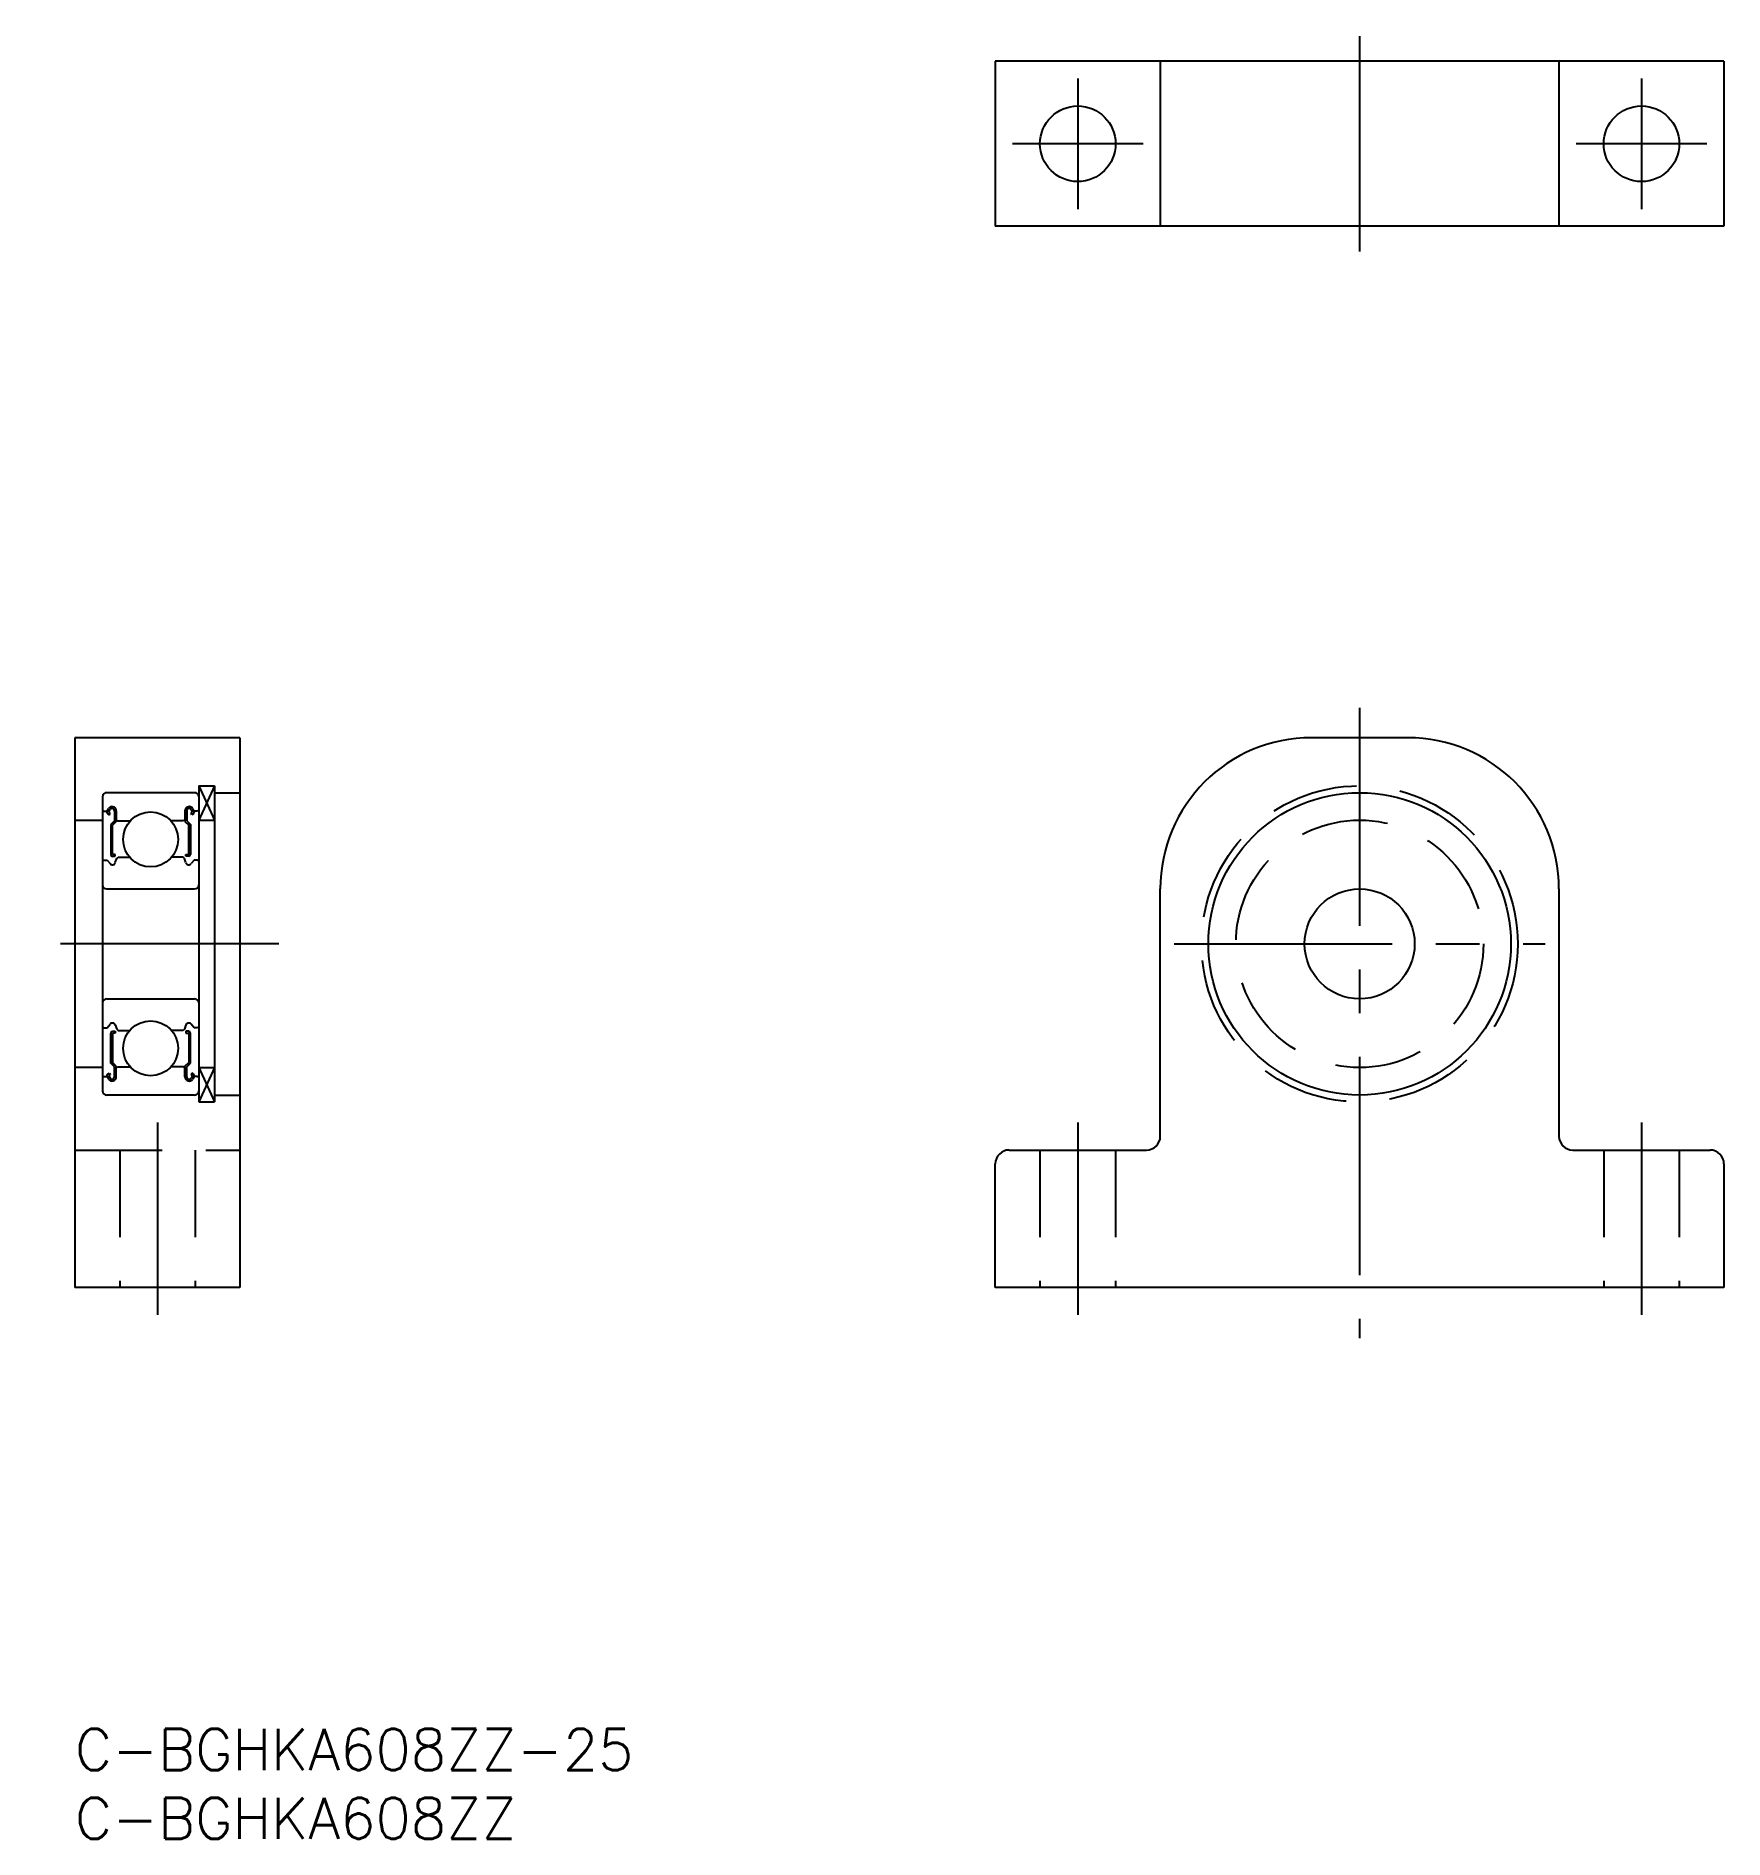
# Model space of a CAD drawing. Extents: x -3 to 120, y -8 to 123.
import ezdxf
from ezdxf.enums import TextEntityAlignment as Align

# ---------------------------------------------------------------- set-up
doc = ezdxf.new("R2010")
doc.units = 0
doc.header["$LTSCALE"] = 0.5
doc.linetypes.add('CENTER', pattern=[50.8, 31.75, -6.35, 6.35, -6.35])
doc.linetypes.add('DASHED', pattern=[19.05, 12.7, -6.35])
doc.layers.get('0').update_dxf_attribs({"linetype": 'CONTINUOUS'})
doc.layers.add('CENTER', color=1, linetype='CENTER')
doc.styles.get("Standard").update_dxf_attribs({"font": 'txt.shx', "height": 3, "bigfont": 'bigfont.shx'})

msp = doc.modelspace()

# ---------------------------------------------------------------- linework, layer by layer
at = {"color": 7, "linetype": 'CONTINUOUS'}
for p, q in [((119.94, 121.33), (66.94, 121.33)), ((66.94, 121.33), (66.94, 109.33)), ((78.94, 121.33), (78.94, 109.33)), ((107.94, 121.33), (107.94, 109.33)), ((119.94, 121.33), (119.94, 109.33)), ((119.94, 109.33), (66.94, 109.33)), ((0, 72.12), (0, 32.12)), ((12, 72.12), (0, 72.12)), ((12, 72.12), (12, 32.12)), ((96.94, 72.12), (89.94, 72.12)), ((9, 68.62), (9, 45.62)), ((9, 68.62), (10.15, 68.62)), ((10.15, 68.62), (10.15, 45.62)), ((2, 67.82), (2, 46.42)), ((8.7, 68.12), (2.3, 68.12)), ((2.33, 66.77), (2.44, 66.96)), ((8.67, 66.77), (8.56, 66.96)), ((10.15, 68.12), (12, 68.12)), ((0, 66.12), (2, 66.12)), ((2, 66.87), (2.1, 66.77)), ((2.1, 66.77), (2.33, 66.77)), ((2.38, 66.59), (2.5, 66.52)), ((2.45, 66.7), (2.56, 66.89)), ((2.56, 66.64), (2.45, 66.7)), ((2.5, 66.52), (2.56, 66.64)), ((2.87, 66.07), (2.6, 65.8)), ((2.6, 65.8), (2.6, 63.62)), ((3, 66.02), (2.73, 65.75)), ((2.73, 63.62), (2.73, 65.75)), ((2.87, 66.81), (2.87, 66.07)), ((3, 66.81), (3, 66.02)), ((3, 66.17), (3.1, 66.07)), ((3.1, 66.07), (4.02, 66.07)), ((7.9, 66.07), (6.98, 66.07)), ((8, 66.17), (7.9, 66.07)), ((8, 66.81), (8, 66.02)), ((8, 66.02), (8.27, 65.75)), ((8.13, 66.81), (8.13, 66.07)), ((8.13, 66.07), (8.4, 65.8)), ((8.27, 63.62), (8.27, 65.75)), ((8.4, 65.8), (8.4, 63.62)), ((8.55, 66.7), (8.44, 66.89)), ((8.44, 66.64), (8.55, 66.7)), ((8.5, 66.52), (8.44, 66.64)), ((8.62, 66.59), (8.5, 66.52)), ((8.9, 66.77), (8.67, 66.77)), ((9, 66.87), (8.9, 66.77)), ((9, 66.12), (10.15, 66.12)), ((2, 63.12), (2.1, 63.22)), ((2.1, 63.22), (2.33, 63.22)), ((2.33, 63.22), (2.55, 62.96)), ((2.93, 63.62), (2.73, 63.62)), ((2.73, 63.49), (2.93, 63.49)), ((2.93, 63.49), (2.93, 63.62)), ((2.93, 63.03), (3.04, 63.33)), ((3.04, 63.33), (3.14, 63.42)), ((3.14, 63.42), (3.98, 63.42)), ((7.86, 63.42), (7.02, 63.42)), ((7.96, 63.33), (7.86, 63.42)), ((8.07, 63.03), (7.96, 63.33)), ((8.07, 63.62), (8.27, 63.62)), ((8.07, 63.49), (8.07, 63.62)), ((8.27, 63.49), (8.07, 63.49)), ((8.67, 63.22), (8.45, 62.96)), ((8.9, 63.22), (8.67, 63.22)), ((9, 63.12), (8.9, 63.22)), ((2.3, 61.12), (8.7, 61.12)), ((78.94, 43.12), (78.94, 61.12)), ((107.94, 61.12), (107.94, 43.12)), ((2.3, 53.12), (8.7, 53.12)), ((2.33, 51.02), (2.55, 51.28)), ((2.93, 51.22), (3.04, 50.91)), ((8.07, 51.22), (7.96, 50.91)), ((8.67, 51.02), (8.45, 51.28)), ((2, 51.12), (2.1, 51.02)), ((2.1, 51.02), (2.33, 51.02)), ((2.6, 48.44), (2.6, 50.62)), ((2.73, 50.76), (2.93, 50.76)), ((2.73, 50.62), (2.73, 48.49)), ((2.93, 50.62), (2.73, 50.62)), ((2.93, 50.76), (2.93, 50.62)), ((3.04, 50.91), (3.14, 50.82)), ((3.14, 50.82), (3.98, 50.82)), ((7.86, 50.82), (7.02, 50.82)), ((7.96, 50.91), (7.86, 50.82)), ((8.07, 50.76), (8.07, 50.62)), ((8.27, 50.76), (8.07, 50.76)), ((8.07, 50.62), (8.27, 50.62)), ((8.27, 50.62), (8.27, 48.49)), ((8.4, 48.44), (8.4, 50.62)), ((8.9, 51.02), (8.67, 51.02)), ((9, 51.12), (8.9, 51.02)), ((2, 48.12), (0, 48.12)), ((2, 47.37), (2.1, 47.47)), ((2.1, 47.47), (2.33, 47.47)), ((2.33, 47.47), (2.44, 47.28)), ((2.38, 47.65), (2.5, 47.72)), ((2.56, 47.6), (2.45, 47.54)), ((2.45, 47.54), (2.56, 47.35)), ((2.5, 47.72), (2.56, 47.6)), ((2.87, 48.17), (2.6, 48.44)), ((3, 48.23), (2.73, 48.49)), ((2.87, 47.44), (2.87, 48.17)), ((3, 47.44), (3, 48.23)), ((3, 48.07), (3.1, 48.17)), ((3.1, 48.17), (4.02, 48.17)), ((7.9, 48.17), (6.98, 48.17)), ((8, 48.07), (7.9, 48.17)), ((8, 48.23), (8.27, 48.49)), ((8, 47.44), (8, 48.23)), ((8.13, 48.17), (8.4, 48.44)), ((8.13, 47.44), (8.13, 48.17)), ((8.5, 47.72), (8.44, 47.6)), ((8.44, 47.6), (8.55, 47.54)), ((8.55, 47.54), (8.44, 47.35)), ((8.62, 47.65), (8.5, 47.72)), ((8.67, 47.47), (8.56, 47.28)), ((8.9, 47.47), (8.67, 47.47)), ((9, 47.37), (8.9, 47.47)), ((9, 48.12), (10.15, 48.12)), ((8.7, 46.12), (2.3, 46.12)), ((10.15, 46.12), (12, 46.12)), ((9, 45.62), (10.15, 45.62)), ((67.94, 42.12), (77.94, 42.12)), ((108.94, 42.12), (118.94, 42.12)), ((66.94, 32.12), (66.94, 41.12)), ((119.94, 41.12), (119.94, 32.12)), ((12, 32.12), (0, 32.12)), ((119.94, 32.12), (66.94, 32.12))]:
    msp.add_line(p, q, dxfattribs=at)
at = {"color": 3, "linetype": 'CONTINUOUS'}
for p, q in [((9, 68.62), (10.15, 66.12)), ((10.15, 68.62), (9, 66.12)), ((9, 48.12), (10.15, 45.62)), ((10.15, 48.12), (9, 45.62))]:
    msp.add_line(p, q, dxfattribs=at)
at = {"color": 3, "linetype": 'DASHED'}
for p, q in [((0, 42.12), (12, 42.12)), ((3.25, 42.12), (3.25, 32.12)), ((8.75, 42.12), (8.75, 32.12)), ((70.19, 42.12), (70.19, 32.12)), ((75.69, 42.12), (75.69, 32.12)), ((111.19, 42.12), (111.19, 32.12)), ((116.69, 42.12), (116.69, 32.12))]:
    msp.add_line(p, q, dxfattribs=at)
at = {"color": 7, "linetype": 'CONTINUOUS'}
for centre, radius in [((72.94, 115.33), 2.75), ((113.94, 115.33), 2.75), ((93.44, 57.12), 11), ((5.5, 64.72), 2), ((93.44, 57.12), 4), ((5.5, 49.52), 2)]:
    msp.add_circle(centre, radius, dxfattribs=at)
at = {"color": 3, "linetype": 'DASHED'}
for radius in [11.5, 9]:
    msp.add_circle((93.44, 57.12), radius, dxfattribs=at)
at = {"color": 7, "linetype": 'CONTINUOUS'}
for centre, radius, start, end in [((89.94, 61.12), 11, 90, 180), ((96.94, 61.12), 11, 0, 90), ((2.3, 67.82), 0.3, 90, 180), ((2.7, 66.81), 0.299, 0, 149.3826), ((2.7, 66.81), 0.166, 0, 149.3789), ((8.3, 66.81), 0.299, 30.6174, 180), ((8.3, 66.81), 0.166, 30.6211, 180), ((8.7, 67.82), 0.3, 0, 90), ((2.45, 66.7), 0.133, 149.3826, 240.0083), ((8.55, 66.7), 0.133, 299.9917, 30.6174), ((2.72, 63.1), 0.224, 219.2766, 340.0001), ((2.73, 63.62), 0.133, 180.0001, 270), ((8.28, 63.1), 0.224, 199.9999, 320.7234), ((8.27, 63.62), 0.133, 270, 359.9999), ((2.3, 61.42), 0.3, 180, 270), ((8.7, 61.42), 0.3, 270, 0), ((2.3, 52.82), 0.3, 90, 180), ((8.7, 52.82), 0.3, 0, 90), ((2.72, 51.14), 0.224, 19.9999, 140.7234), ((8.28, 51.14), 0.224, 39.2766, 160.0001), ((2.73, 50.62), 0.133, 90, 179.9999), ((8.27, 50.62), 0.133, 0.0001, 90), ((2.45, 47.54), 0.133, 119.9917, 210.6174), ((2.7, 47.44), 0.299, 210.6174, 0), ((2.7, 47.44), 0.166, 210.6211, 0), ((8.3, 47.44), 0.299, 180, 329.3826), ((8.3, 47.44), 0.166, 180, 329.3789), ((8.55, 47.54), 0.133, 329.3826, 60.0083), ((2.3, 46.42), 0.3, 180, 270), ((8.7, 46.42), 0.3, 270, 0), ((67.94, 41.12), 1, 90, 180), ((77.94, 43.12), 1, 270, 0), ((108.94, 43.12), 1, 180, 270), ((118.94, 41.12), 1, 0, 90)]:
    msp.add_arc(centre, radius, start, end, dxfattribs=at)
at = {"layer": 'CENTER', "color": 1, "linetype": 'CENTER'}
for p, q in [((93.44, 123.17), (93.44, 107.5)), ((72.94, 120.08), (72.94, 110.58)), ((113.94, 120.08), (113.94, 110.58)), ((77.69, 115.33), (68.19, 115.33)), ((118.69, 115.33), (109.19, 115.33)), ((93.44, 74.3), (93.44, 28.44)), ((14.83, 57.12), (-2.83, 57.12)), ((79.94, 57.12), (106.94, 57.12)), ((6, 44.12), (6, 30.12)), ((72.94, 44.12), (72.94, 30.12)), ((113.94, 44.12), (113.94, 30.12))]:
    msp.add_line(p, q, dxfattribs=at)

# ---------------------------------------------------------------- texts
at = {"color": 7, "linetype": 'CONTINUOUS'}
for s, p in [('C-BGHKA608ZZ-25', (0, 0)), ('C-BGHKA608ZZ', (0, -5))]:
    msp.add_text(s, height=3, dxfattribs=at).set_placement(p, align=Align.TOP_LEFT)

doc.saveas('drawing.dxf')
